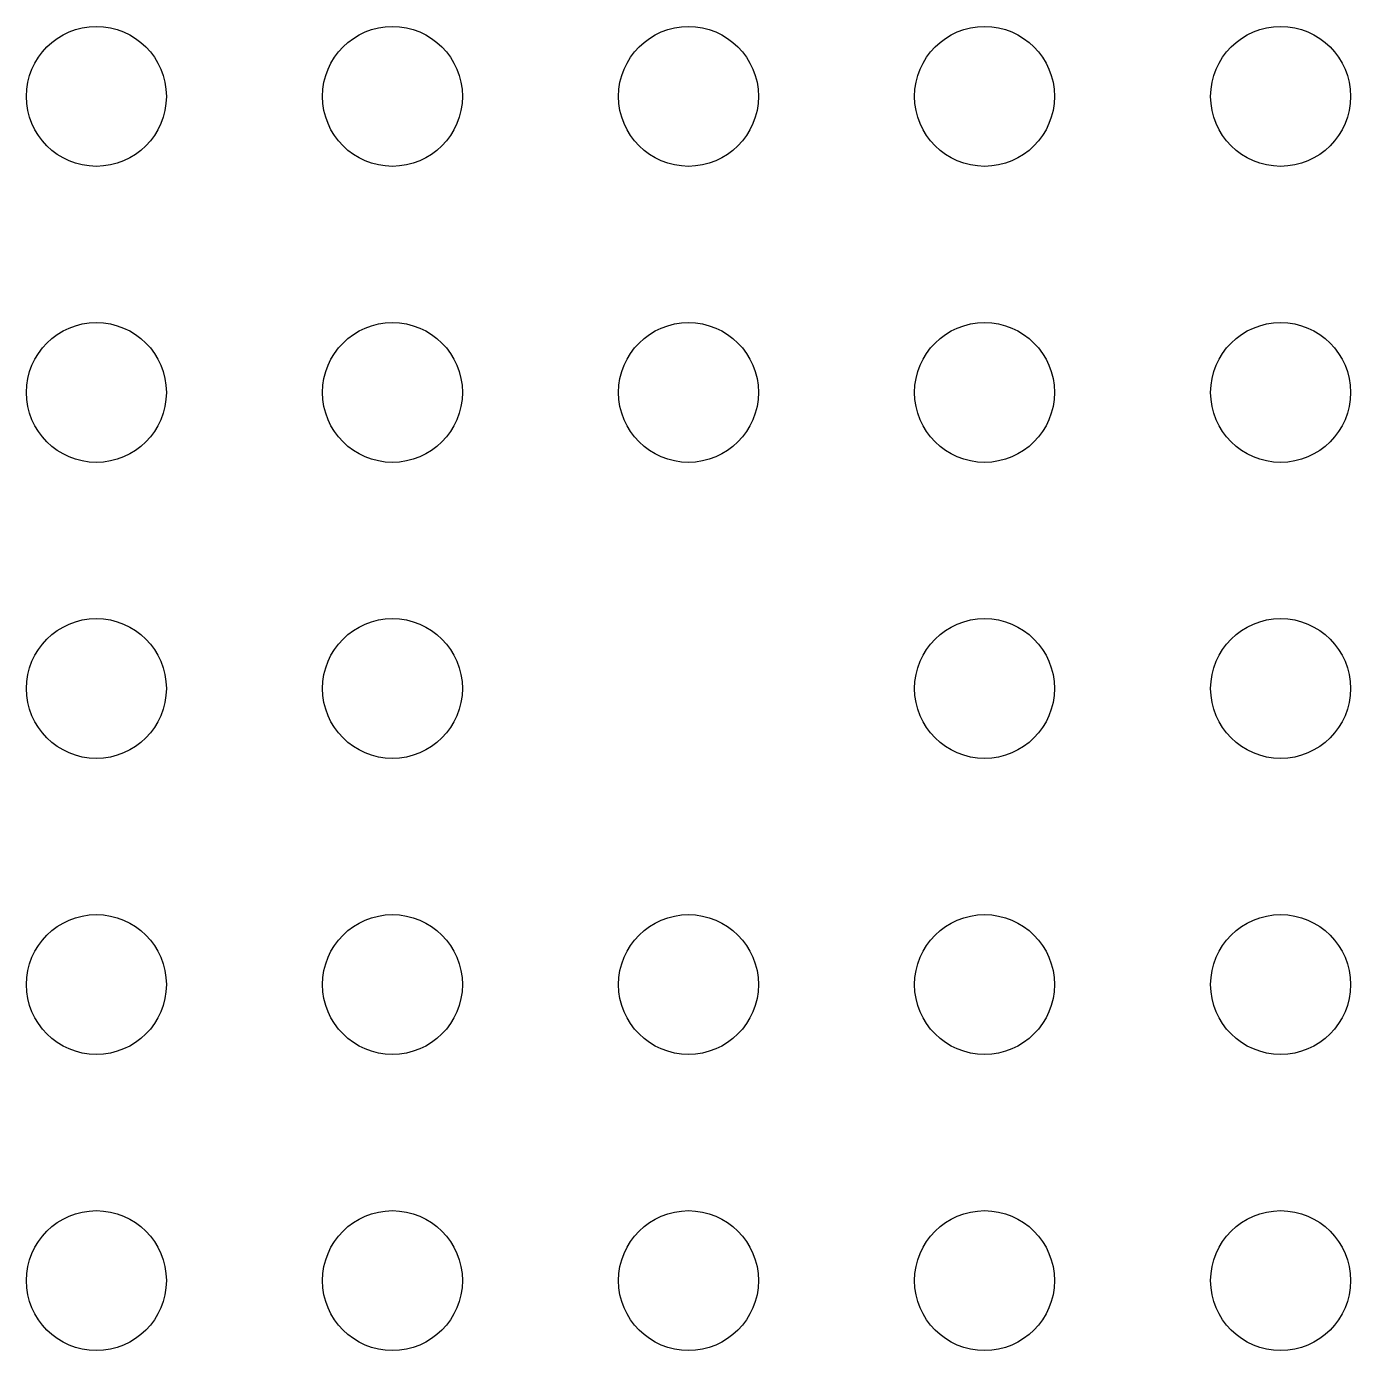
# Model space of a CAD drawing. Header units: millimetres. Extents: x -0.6 to 10.8, y -0.6 to 10.8.
import ezdxf

# ---------------------------------------------------------------- set-up
doc = ezdxf.new("R2010")
doc.units = ezdxf.units.MM

msp = doc.modelspace()

# ---------------------------------------------------------------- linework, layer by layer
at = {"color": 250}
for centre in [(0, 10.16, 1), (2.54, 10.16, 1), (5.08, 10.16, 1), (7.62, 10.16, 1), (10.16, 10.16, 1), (0, 7.62, 1), (2.54, 7.62, 1), (5.08, 7.62, 1), (7.62, 7.62, 1), (10.16, 7.62, 1), (0, 5.08, 1), (2.54, 5.08, 1), (7.62, 5.08, 1), (10.16, 5.08, 1), (0, 2.54, 1), (2.54, 2.54, 1), (5.08, 2.54, 1), (7.62, 2.54, 1), (10.16, 2.54, 1), (0, 0, 1), (2.54, 0, 1), (5.08, 0, 1), (7.62, 0, 1), (10.16, 0, 1)]:
    msp.add_circle(centre, 0.6, dxfattribs=at)

doc.saveas('drawing.dxf')
